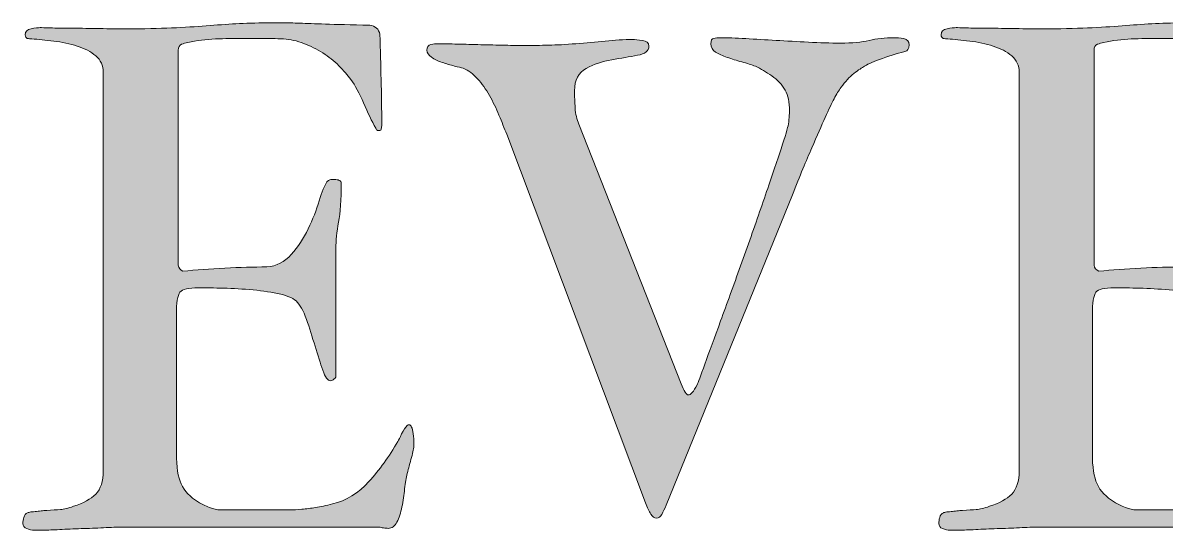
# Model space of a CAD drawing. Header units: inches. Extents: x 100 to 980, y -990 to -82.
# Drawn here: x 100.1 to 540, y -707.1 to -512 of the extents above; entities that cross this region are included whole.
import ezdxf

# ---------------------------------------------------------------- set-up
doc = ezdxf.new("R2010")
doc.units = ezdxf.units.IN
doc.header["$MEASUREMENT"] = 0
doc.layers.add('Layer 1', color=7, linetype='Continuous')

# ---------------------------------------------------------------- blocks, each defined once
blk = doc.blocks.new('block 9')
at = {"layer": 'Layer 1', "true_color": 0xea2625}
h = blk.add_hatch(color=20, dxfattribs=at)
h.dxf.hatch_style = 2
edge = h.paths.add_edge_path()
edge.add_spline(control_points=[(131.03, -530.98), (131.03, -528.39), (130.07, -526.29), (128.16, -524.69), (126.25, -523.08), (123.89, -521.82), (121.06, -520.91), (118.24, -519.99), (115.22, -519.35), (112.02, -518.96), (108.81, -518.58), (105.99, -518.31), (103.55, -518.16), (102.93, -518.16), (102.36, -518.09), (101.83, -517.93), (101.29, -517.78), (101.03, -517.32), (101.03, -516.56), (101.03, -515.34), (101.79, -514.58), (103.32, -514.27), (104.84, -513.96), (105.99, -513.81), (106.75, -513.81), (107.36, -513.81), (108.7, -513.85), (110.76, -513.92), (112.82, -514), (115.3, -514.04), (118.2, -514.04), (121.25, -514.04), (124.61, -514.08), (128.28, -514.15), (131.94, -514.23), (135.76, -514.27), (139.73, -514.27), (146.6, -514.27), (152.47, -514.15), (157.36, -513.92), (162.24, -513.69), (166.67, -513.43), (170.64, -513.12), (174.61, -512.82), (178.43, -512.55), (182.09, -512.32), (185.75, -512.09), (189.72, -511.98), (194, -511.98), (196.44, -511.98), (198.5, -511.98), (200.18, -511.98), (202.01, -511.98), (204.19, -512.02), (206.71, -512.09), (209.23, -512.17), (212.51, -512.29), (216.55, -512.44), (220.6, -512.59), (226.29, -512.74), (233.61, -512.89), (235.75, -513.2), (237.05, -514.35), (237.51, -516.33), (237.66, -522.44), (237.81, -528.24), (237.96, -533.73), (238.12, -539.23), (238.19, -545.11), (238.19, -551.36), (238.19, -552.74), (237.96, -553.43), (237.51, -553.43), (237.2, -553.43), (236.89, -553.39), (236.59, -553.31), (236.28, -553.24), (236.05, -552.97), (235.9, -552.51), (234.38, -549.76), (232.81, -546.52), (231.21, -542.78), (229.61, -539.04), (227.96, -536.02), (226.29, -533.73), (225.06, -532.05), (223.54, -530.3), (221.71, -528.46), (219.88, -526.63), (217.81, -524.99), (215.52, -523.54), (213.23, -522.09), (210.79, -520.87), (208.19, -519.88), (205.6, -518.89), (203, -518.31), (200.41, -518.16), (197.35, -518.01), (194.83, -517.93), (192.85, -517.93), (190.87, -517.93), (188.19, -517.93), (184.84, -517.93), (181.32, -517.93), (177.77, -518.01), (174.19, -518.16), (170.6, -518.31), (167.05, -518.77), (163.54, -519.53), (162.78, -519.69), (161.97, -519.92), (161.14, -520.22), (160.3, -520.53), (159.88, -521.29), (159.88, -522.51), (159.88, -522.51), (159.88, -605.18), (159.88, -605.18), (160.03, -606.25), (160.64, -607.01), (161.71, -607.47), (166.75, -607.01), (172.13, -606.63), (177.85, -606.32), (183.58, -606.02), (188.96, -605.86), (194, -605.86), (197.66, -605.56), (200.79, -603.96), (203.39, -601.05), (205.98, -598.16), (208.16, -594.87), (209.91, -591.21), (211.66, -587.55), (213.08, -583.96), (214.15, -580.45), (215.22, -576.94), (216.21, -574.49), (217.13, -573.12), (217.43, -572.81), (217.7, -572.59), (217.93, -572.43), (218.16, -572.28), (218.88, -572.2), (220.1, -572.2), (220.71, -572.2), (221.28, -572.32), (221.82, -572.55), (222.35, -572.78), (222.62, -573.12), (222.62, -573.58), (222.62, -579.99), (222.28, -585.03), (221.59, -588.69), (220.9, -592.35), (220.56, -595.71), (220.56, -598.77), (220.56, -598.77), (220.56, -648.23), (220.56, -648.23), (220.41, -648.54), (220.18, -648.76), (219.88, -648.92), (219.41, -649.37), (218.96, -649.6), (218.5, -649.6), (217.43, -649.6), (216.44, -648.27), (215.52, -645.6), (214.61, -642.93), (213.61, -639.83), (212.55, -636.32), (211.48, -632.81), (210.37, -629.37), (209.23, -626.01), (208.08, -622.66), (206.74, -620.29), (205.22, -618.92), (203.85, -617.7), (201.48, -616.74), (198.12, -616.06), (194.76, -615.37), (191.13, -614.87), (187.24, -614.57), (183.35, -614.26), (179.61, -614.07), (176.02, -613.99), (172.43, -613.92), (169.65, -613.88), (167.66, -613.88), (163.85, -613.88), (161.48, -614.45), (160.56, -615.6), (159.65, -616.74), (159.19, -619.6), (159.19, -624.18), (159.19, -624.18), (159.19, -677.54), (159.19, -677.54), (159.19, -682.73), (159.8, -686.66), (161.02, -689.33), (162.24, -692.01), (164.46, -694.33), (167.66, -696.32), (168.89, -697.08), (170.3, -697.77), (171.9, -698.38), (173.5, -698.99), (174.91, -699.29), (176.14, -699.29), (176.14, -699.29), (196.97, -699.29), (196.97, -699.29), (198.96, -699.29), (200.79, -699.29), (202.47, -699.29), (204.15, -699.29), (205.83, -699.22), (207.51, -699.07), (209.19, -698.91), (210.94, -698.69), (212.78, -698.38), (214.61, -698.07), (216.74, -697.62), (219.19, -697), (224.53, -695.78), (229.22, -692.92), (233.27, -688.42), (237.31, -683.92), (241.02, -678.76), (244.37, -672.96), (244.68, -672.5), (245.18, -671.55), (245.86, -670.1), (246.55, -668.65), (247.27, -667.54), (248.04, -666.78), (248.19, -666.62), (248.42, -666.55), (248.73, -666.55), (249.18, -666.55), (249.49, -666.86), (249.64, -667.46), (250.25, -668.53), (250.56, -670.82), (250.56, -674.33), (250.56, -675.4), (250.25, -677.01), (249.64, -679.14), (249.03, -681.28), (248.5, -683.34), (248.04, -685.33), (247.58, -686.85), (247.24, -688.8), (247.01, -691.16), (246.78, -693.53), (246.44, -695.86), (245.98, -698.15), (245.52, -700.44), (244.87, -702.38), (244.03, -703.99), (243.19, -705.59), (242.09, -706.39), (240.71, -706.39), (240.1, -706.39), (239.64, -706.35), (239.34, -706.28), (239.03, -706.2), (238.73, -706.16), (238.42, -706.16), (238.12, -706.01), (237.35, -705.93), (236.13, -705.93), (236.13, -705.93), (138.58, -705.93), (138.58, -705.93), (136.44, -705.93), (133.96, -706.01), (131.14, -706.16), (128.31, -706.31), (125.45, -706.43), (122.55, -706.51), (119.65, -706.58), (116.9, -706.7), (114.31, -706.85), (111.71, -707), (109.65, -707.08), (108.12, -707.08), (108.12, -707.08), (104.46, -707.08), (104.46, -707.08), (103.55, -707.08), (102.59, -706.88), (101.6, -706.51), (100.6, -706.12), (100.11, -705.48), (100.11, -704.56), (100.11, -703.8), (100.22, -703), (100.46, -702.16), (100.68, -701.32), (101.18, -700.75), (101.94, -700.44), (102.09, -700.29), (102.51, -700.18), (103.2, -700.09), (103.89, -700.02), (104.61, -699.94), (105.38, -699.87), (106.14, -699.79), (106.9, -699.71), (107.67, -699.64), (108.43, -699.56), (108.96, -699.52), (109.27, -699.52), (111.41, -699.37), (113.16, -699.26), (114.54, -699.18), (115.91, -699.1), (117.59, -698.69), (119.57, -697.92), (123.39, -696.7), (126.25, -695.14), (128.16, -693.23), (130.07, -691.32), (131.03, -688.3), (131.03, -684.18), (131.03, -684.18), (131.03, -530.98), (131.03, -530.98)], knot_values=[0, 0, 0, 0, 1, 1, 1, 2, 2, 2, 3, 3, 3, 4, 4, 4, 5, 5, 5, 6, 6, 6, 7, 7, 7, 8, 8, 8, 9, 9, 9, 10, 10, 10, 11, 11, 11, 12, 12, 12, 13, 13, 13, 14, 14, 14, 15, 15, 15, 16, 16, 16, 17, 17, 17, 18, 18, 18, 19, 19, 19, 20, 20, 20, 21, 21, 21, 22, 22, 22, 23, 23, 23, 24, 24, 24, 25, 25, 25, 26, 26, 26, 27, 27, 27, 28, 28, 28, 29, 29, 29, 30, 30, 30, 31, 31, 31, 32, 32, 32, 33, 33, 33, 34, 34, 34, 35, 35, 35, 36, 36, 36, 37, 37, 37, 38, 38, 38, 39, 39, 39, 40, 40, 40, 41, 41, 41, 42, 42, 42, 43, 43, 43, 44, 44, 44, 45, 45, 45, 46, 46, 46, 47, 47, 47, 48, 48, 48, 49, 49, 49, 50, 50, 50, 51, 51, 51, 52, 52, 52, 53, 53, 53, 54, 54, 54, 55, 55, 55, 56, 56, 56, 57, 57, 57, 58, 58, 58, 59, 59, 59, 60, 60, 60, 61, 61, 61, 62, 62, 62, 63, 63, 63, 64, 64, 64, 65, 65, 65, 66, 66, 66, 67, 67, 67, 68, 68, 68, 69, 69, 69, 70, 70, 70, 71, 71, 71, 72, 72, 72, 73, 73, 73, 74, 74, 74, 75, 75, 75, 76, 76, 76, 77, 77, 77, 78, 78, 78, 79, 79, 79, 80, 80, 80, 81, 81, 81, 82, 82, 82, 83, 83, 83, 84, 84, 84, 85, 85, 85, 86, 86, 86, 87, 87, 87, 88, 88, 88, 89, 89, 89, 90, 90, 90, 91, 91, 91, 92, 92, 92, 93, 93, 93, 94, 94, 94, 95, 95, 95, 96, 96, 96, 97, 97, 97, 98, 98, 98, 99, 99, 99, 100, 100, 100, 101, 101, 101, 102, 102, 102, 103, 103, 103, 104, 104, 104, 105, 105, 105, 106, 106, 106, 107, 107, 107, 108, 108, 108, 109, 109, 109, 110, 110, 110, 110], degree=3, periodic=1)
h = blk.add_hatch(color=20, dxfattribs=at)
h.dxf.hatch_style = 2
edge = h.paths.add_edge_path()
edge.add_spline(control_points=[(483.44, -530.98), (483.44, -528.39), (482.48, -526.29), (480.58, -524.69), (478.67, -523.08), (476.3, -521.82), (473.48, -520.91), (470.65, -519.99), (467.64, -519.35), (464.43, -518.96), (461.23, -518.58), (458.4, -518.31), (455.96, -518.16), (455.35, -518.16), (454.78, -518.09), (454.24, -517.93), (453.71, -517.78), (453.44, -517.32), (453.44, -516.56), (453.44, -515.34), (454.2, -514.58), (455.73, -514.27), (457.25, -513.96), (458.4, -513.81), (459.17, -513.81), (459.77, -513.81), (461.11, -513.85), (463.17, -513.92), (465.23, -514), (467.71, -514.04), (470.61, -514.04), (473.67, -514.04), (477.03, -514.08), (480.69, -514.15), (484.35, -514.23), (488.17, -514.27), (492.14, -514.27), (499.01, -514.27), (504.88, -514.15), (509.77, -513.92), (514.66, -513.69), (519.08, -513.43), (523.05, -513.12), (527.02, -512.82), (530.84, -512.55), (534.5, -512.32), (538.17, -512.09), (542.14, -511.98), (546.41, -511.98), (548.85, -511.98), (550.91, -511.98), (552.6, -511.98), (554.43, -511.98), (556.6, -512.02), (559.12, -512.09), (561.64, -512.17), (564.92, -512.29), (568.97, -512.44), (573.01, -512.59), (578.7, -512.74), (586.03, -512.89), (588.16, -513.2), (589.46, -514.35), (589.92, -516.33), (590.07, -522.44), (590.23, -528.24), (590.38, -533.73), (590.53, -539.23), (590.61, -545.11), (590.61, -551.36), (590.61, -552.74), (590.38, -553.43), (589.92, -553.43), (589.61, -553.43), (589.31, -553.39), (589, -553.31), (588.7, -553.24), (588.47, -552.97), (588.32, -552.51), (586.79, -549.76), (585.22, -546.52), (583.62, -542.78), (582.02, -539.04), (580.38, -536.02), (578.7, -533.73), (577.47, -532.05), (575.95, -530.3), (574.12, -528.46), (572.29, -526.63), (570.23, -524.99), (567.94, -523.54), (565.65, -522.09), (563.2, -520.87), (560.61, -519.88), (558.01, -518.89), (555.42, -518.31), (552.82, -518.16), (549.77, -518.01), (547.25, -517.93), (545.27, -517.93), (543.28, -517.93), (540.61, -517.93), (537.25, -517.93), (533.74, -517.93), (530.19, -518.01), (526.6, -518.16), (523.01, -518.31), (519.47, -518.77), (515.95, -519.53), (515.19, -519.69), (514.39, -519.92), (513.55, -520.22), (512.71, -520.53), (512.29, -521.29), (512.29, -522.51), (512.29, -522.51), (512.29, -605.18), (512.29, -605.18), (512.44, -606.25), (513.05, -607.01), (514.12, -607.47), (519.16, -607.01), (524.54, -606.63), (530.27, -606.32), (535.99, -606.02), (541.38, -605.86), (546.41, -605.86), (550.08, -605.56), (553.2, -603.96), (555.8, -601.05), (558.39, -598.16), (560.57, -594.87), (562.33, -591.21), (564.08, -587.55), (565.49, -583.96), (566.56, -580.45), (567.63, -576.94), (568.62, -574.49), (569.54, -573.12), (569.84, -572.81), (570.11, -572.59), (570.34, -572.43), (570.57, -572.28), (571.29, -572.2), (572.52, -572.2), (573.13, -572.2), (573.7, -572.32), (574.23, -572.55), (574.77, -572.78), (575.04, -573.12), (575.04, -573.58), (575.04, -579.99), (574.69, -585.03), (574, -588.69), (573.32, -592.35), (572.97, -595.71), (572.97, -598.77), (572.97, -598.77), (572.97, -648.23), (572.97, -648.23), (572.82, -648.54), (572.59, -648.76), (572.29, -648.92), (571.83, -649.37), (571.37, -649.6), (570.91, -649.6), (569.84, -649.6), (568.85, -648.27), (567.94, -645.6), (567.02, -642.93), (566.03, -639.83), (564.96, -636.32), (563.89, -632.81), (562.78, -629.37), (561.64, -626.01), (560.49, -622.66), (559.16, -620.29), (557.63, -618.92), (556.26, -617.7), (553.89, -616.74), (550.53, -616.06), (547.17, -615.37), (543.55, -614.87), (539.66, -614.57), (535.76, -614.26), (532.02, -614.07), (528.44, -613.99), (524.85, -613.92), (522.06, -613.88), (520.08, -613.88), (516.26, -613.88), (513.9, -614.45), (512.98, -615.6), (512.06, -616.74), (511.61, -619.6), (511.61, -624.18), (511.61, -624.18), (511.61, -677.54), (511.61, -677.54), (511.61, -682.73), (512.21, -686.66), (513.43, -689.33), (514.66, -692.01), (516.87, -694.33), (520.08, -696.32), (521.3, -697.08), (522.71, -697.77), (524.31, -698.38), (525.92, -698.99), (527.33, -699.29), (528.55, -699.29), (528.55, -699.29), (549.39, -699.29), (549.39, -699.29), (551.37, -699.29), (553.2, -699.29), (554.88, -699.29), (556.56, -699.29), (558.24, -699.22), (559.92, -699.07), (561.6, -698.91), (563.36, -698.69), (565.19, -698.38), (567.02, -698.07), (569.16, -697.62), (571.6, -697), (576.94, -695.78), (581.64, -692.92), (585.69, -688.42), (589.73, -683.92), (593.43, -678.76), (596.79, -672.96), (597.09, -672.5), (597.59, -671.55), (598.28, -670.1), (598.96, -668.65), (599.69, -667.54), (600.45, -666.78), (600.61, -666.62), (600.83, -666.55), (601.14, -666.55), (601.6, -666.55), (601.9, -666.86), (602.06, -667.46), (602.66, -668.53), (602.97, -670.82), (602.97, -674.33), (602.97, -675.4), (602.66, -677.01), (602.06, -679.14), (601.45, -681.28), (600.91, -683.34), (600.45, -685.33), (600, -686.85), (599.65, -688.8), (599.42, -691.16), (599.19, -693.53), (598.85, -695.86), (598.39, -698.15), (597.93, -700.44), (597.28, -702.38), (596.44, -703.99), (595.6, -705.59), (594.5, -706.39), (593.13, -706.39), (592.51, -706.39), (592.06, -706.35), (591.75, -706.28), (591.44, -706.2), (591.14, -706.16), (590.83, -706.16), (590.53, -706.01), (589.77, -705.93), (588.55, -705.93), (588.55, -705.93), (490.99, -705.93), (490.99, -705.93), (488.85, -705.93), (486.38, -706.01), (483.55, -706.16), (480.73, -706.31), (477.86, -706.43), (474.97, -706.51), (472.06, -706.58), (469.32, -706.7), (466.72, -706.85), (464.12, -707), (462.06, -707.08), (460.54, -707.08), (460.54, -707.08), (456.88, -707.08), (456.88, -707.08), (455.96, -707.08), (455, -706.88), (454.01, -706.51), (453.02, -706.12), (452.53, -705.48), (452.53, -704.56), (452.53, -703.8), (452.64, -703), (452.87, -702.16), (453.1, -701.32), (453.59, -700.75), (454.36, -700.44), (454.51, -700.29), (454.93, -700.18), (455.62, -700.09), (456.3, -700.02), (457.03, -699.94), (457.79, -699.87), (458.55, -699.79), (459.32, -699.71), (460.08, -699.64), (460.84, -699.56), (461.38, -699.52), (461.68, -699.52), (463.82, -699.37), (465.58, -699.26), (466.95, -699.18), (468.32, -699.1), (470, -698.69), (471.99, -697.92), (475.8, -696.7), (478.67, -695.14), (480.58, -693.23), (482.48, -691.32), (483.44, -688.3), (483.44, -684.18), (483.44, -684.18), (483.44, -530.98), (483.44, -530.98)], knot_values=[0, 0, 0, 0, 1, 1, 1, 2, 2, 2, 3, 3, 3, 4, 4, 4, 5, 5, 5, 6, 6, 6, 7, 7, 7, 8, 8, 8, 9, 9, 9, 10, 10, 10, 11, 11, 11, 12, 12, 12, 13, 13, 13, 14, 14, 14, 15, 15, 15, 16, 16, 16, 17, 17, 17, 18, 18, 18, 19, 19, 19, 20, 20, 20, 21, 21, 21, 22, 22, 22, 23, 23, 23, 24, 24, 24, 25, 25, 25, 26, 26, 26, 27, 27, 27, 28, 28, 28, 29, 29, 29, 30, 30, 30, 31, 31, 31, 32, 32, 32, 33, 33, 33, 34, 34, 34, 35, 35, 35, 36, 36, 36, 37, 37, 37, 38, 38, 38, 39, 39, 39, 40, 40, 40, 41, 41, 41, 42, 42, 42, 43, 43, 43, 44, 44, 44, 45, 45, 45, 46, 46, 46, 47, 47, 47, 48, 48, 48, 49, 49, 49, 50, 50, 50, 51, 51, 51, 52, 52, 52, 53, 53, 53, 54, 54, 54, 55, 55, 55, 56, 56, 56, 57, 57, 57, 58, 58, 58, 59, 59, 59, 60, 60, 60, 61, 61, 61, 62, 62, 62, 63, 63, 63, 64, 64, 64, 65, 65, 65, 66, 66, 66, 67, 67, 67, 68, 68, 68, 69, 69, 69, 70, 70, 70, 71, 71, 71, 72, 72, 72, 73, 73, 73, 74, 74, 74, 75, 75, 75, 76, 76, 76, 77, 77, 77, 78, 78, 78, 79, 79, 79, 80, 80, 80, 81, 81, 81, 82, 82, 82, 83, 83, 83, 84, 84, 84, 85, 85, 85, 86, 86, 86, 87, 87, 87, 88, 88, 88, 89, 89, 89, 90, 90, 90, 91, 91, 91, 92, 92, 92, 93, 93, 93, 94, 94, 94, 95, 95, 95, 96, 96, 96, 97, 97, 97, 98, 98, 98, 99, 99, 99, 100, 100, 100, 101, 101, 101, 102, 102, 102, 103, 103, 103, 104, 104, 104, 105, 105, 105, 106, 106, 106, 107, 107, 107, 108, 108, 108, 109, 109, 109, 110, 110, 110, 110], degree=3, periodic=1)
h = blk.add_hatch(color=20, dxfattribs=at)
h.dxf.hatch_style = 2
edge = h.paths.add_edge_path()
edge.add_spline(control_points=[(255.59, -522.51), (255.59, -521.29), (256.09, -520.56), (257.08, -520.34), (258.08, -520.11), (258.95, -519.99), (259.72, -519.99), (261.4, -519.99), (263.61, -520.03), (266.36, -520.11), (269.1, -520.19), (272.04, -520.26), (275.17, -520.34), (278.3, -520.41), (281.39, -520.49), (284.45, -520.56), (287.5, -520.64), (290.25, -520.68), (292.69, -520.68), (296.05, -520.68), (299.29, -520.64), (302.42, -520.56), (305.55, -520.49), (309.02, -520.3), (312.84, -519.99), (316.81, -519.69), (320.59, -519.35), (324.18, -518.96), (327.76, -518.58), (331.31, -518.39), (334.83, -518.39), (335.59, -518.39), (336.81, -518.5), (338.49, -518.73), (340.17, -518.96), (341.01, -519.69), (341.01, -520.91), (341.01, -522.74), (339.52, -523.92), (336.54, -524.46), (333.57, -524.99), (330.28, -525.57), (326.7, -526.17), (323.11, -526.79), (319.83, -527.89), (316.85, -529.5), (313.87, -531.1), (312.38, -533.96), (312.38, -538.08), (312.38, -540.22), (312.46, -542.43), (312.61, -544.72), (312.76, -547.01), (313.22, -549.07), (313.99, -550.91), (313.99, -550.91), (353.37, -650.75), (353.37, -650.75), (354.6, -653.65), (355.51, -655.1), (356.12, -655.1), (357.04, -655.1), (358.18, -653.8), (359.56, -651.21), (359.86, -650.44), (360.85, -647.77), (362.53, -643.19), (364.21, -638.61), (366.23, -633.08), (368.6, -626.59), (370.97, -620.1), (373.53, -613.04), (376.27, -605.41), (379.02, -597.77), (381.61, -590.41), (384.06, -583.31), (386.5, -576.21), (388.67, -569.88), (390.58, -564.3), (392.49, -558.73), (393.75, -554.72), (394.37, -552.28), (394.82, -550.3), (395.05, -548.16), (395.05, -545.87), (395.05, -542.51), (394.51, -539.84), (393.45, -537.85), (392.22, -535.72), (390.51, -533.89), (388.29, -532.36), (386.08, -530.83), (383.98, -529.61), (382, -528.69), (380.47, -528.09), (378.71, -527.51), (376.73, -526.98), (374.75, -526.44), (372.87, -525.87), (371.12, -525.26), (369.36, -524.65), (367.87, -523.96), (366.66, -523.2), (365.43, -522.44), (364.82, -521.37), (364.82, -519.99), (364.82, -518.77), (365.2, -518.09), (365.97, -517.93), (366.73, -517.78), (367.49, -517.7), (368.26, -517.7), (371.16, -517.7), (374.48, -517.82), (378.22, -518.05), (381.96, -518.28), (385.85, -518.5), (389.9, -518.73), (393.94, -518.96), (398.1, -519.19), (402.38, -519.42), (406.65, -519.65), (410.77, -519.76), (414.74, -519.76), (419.17, -519.76), (422.83, -519.42), (425.74, -518.73), (428.64, -518.05), (431.84, -517.7), (435.35, -517.7), (436.42, -517.7), (437.64, -517.82), (439.02, -518.05), (440.39, -518.28), (441.08, -519.08), (441.08, -520.45), (441.08, -521.98), (440.54, -522.82), (439.48, -522.97), (436.12, -523.89), (432.87, -524.92), (429.74, -526.06), (426.61, -527.21), (424.67, -528.09), (423.9, -528.69), (422.99, -529.15), (421.65, -530.07), (419.9, -531.44), (418.14, -532.82), (416.5, -534.57), (414.97, -536.71), (414.06, -537.93), (413.14, -539.42), (412.23, -541.17), (411.31, -542.93), (410.16, -545.34), (408.79, -548.39), (407.42, -551.44), (405.7, -555.34), (403.64, -560.07), (401.58, -564.8), (399.09, -570.83), (396.2, -578.16), (396.2, -578.16), (347.65, -697.46), (347.65, -697.46), (347.04, -698.84), (346.47, -700.02), (345.93, -701.01), (345.4, -702.01), (344.75, -702.5), (343.98, -702.5), (343.07, -702.5), (342.3, -701.97), (341.7, -700.9), (341.08, -699.83), (340.4, -698.38), (339.64, -696.55), (339.64, -696.55), (286.28, -554.8), (286.28, -554.8), (285.36, -552.51), (284.37, -550.07), (283.3, -547.47), (282.23, -544.88), (281.01, -542.36), (279.64, -539.91), (278.27, -537.47), (276.74, -535.33), (275.06, -533.5), (273.38, -531.67), (271.55, -530.3), (269.56, -529.38), (268.8, -529.23), (267.65, -528.96), (266.13, -528.58), (264.6, -528.2), (263.04, -527.74), (261.43, -527.21), (259.83, -526.67), (258.46, -525.99), (257.31, -525.15), (256.17, -524.31), (255.59, -523.43), (255.59, -522.51)], knot_values=[0, 0, 0, 0, 1, 1, 1, 2, 2, 2, 3, 3, 3, 4, 4, 4, 5, 5, 5, 6, 6, 6, 7, 7, 7, 8, 8, 8, 9, 9, 9, 10, 10, 10, 11, 11, 11, 12, 12, 12, 13, 13, 13, 14, 14, 14, 15, 15, 15, 16, 16, 16, 17, 17, 17, 18, 18, 18, 19, 19, 19, 20, 20, 20, 21, 21, 21, 22, 22, 22, 23, 23, 23, 24, 24, 24, 25, 25, 25, 26, 26, 26, 27, 27, 27, 28, 28, 28, 29, 29, 29, 30, 30, 30, 31, 31, 31, 32, 32, 32, 33, 33, 33, 34, 34, 34, 35, 35, 35, 36, 36, 36, 37, 37, 37, 38, 38, 38, 39, 39, 39, 40, 40, 40, 41, 41, 41, 42, 42, 42, 43, 43, 43, 44, 44, 44, 45, 45, 45, 46, 46, 46, 47, 47, 47, 48, 48, 48, 49, 49, 49, 50, 50, 50, 51, 51, 51, 52, 52, 52, 53, 53, 53, 54, 54, 54, 55, 55, 55, 56, 56, 56, 57, 57, 57, 58, 58, 58, 59, 59, 59, 60, 60, 60, 61, 61, 61, 62, 62, 62, 63, 63, 63, 64, 64, 64, 65, 65, 65, 66, 66, 66, 67, 67, 67, 68, 68, 68, 68], degree=3, periodic=1)
at = {"layer": 'Layer 1', "lineweight": 0}
for points, knots in [([(131.03, -530.98), (131.03, -528.39), (130.07, -526.29), (128.16, -524.69), (126.25, -523.08), (123.89, -521.82), (121.06, -520.91), (118.24, -519.99), (115.22, -519.35), (112.02, -518.96), (108.81, -518.58), (105.99, -518.31), (103.55, -518.16), (102.93, -518.16), (102.36, -518.09), (101.83, -517.93), (101.29, -517.78), (101.03, -517.32), (101.03, -516.56), (101.03, -515.34), (101.79, -514.58), (103.32, -514.27), (104.84, -513.96), (105.99, -513.81), (106.75, -513.81), (107.36, -513.81), (108.7, -513.85), (110.76, -513.92), (112.82, -514), (115.3, -514.04), (118.2, -514.04), (121.25, -514.04), (124.61, -514.08), (128.28, -514.15), (131.94, -514.23), (135.76, -514.27), (139.73, -514.27), (146.6, -514.27), (152.47, -514.15), (157.36, -513.92), (162.24, -513.69), (166.67, -513.43), (170.64, -513.12), (174.61, -512.82), (178.43, -512.55), (182.09, -512.32), (185.75, -512.09), (189.72, -511.98), (194, -511.98), (196.44, -511.98), (198.5, -511.98), (200.18, -511.98), (202.01, -511.98), (204.19, -512.02), (206.71, -512.09), (209.23, -512.17), (212.51, -512.29), (216.55, -512.44), (220.6, -512.59), (226.29, -512.74), (233.61, -512.89), (235.75, -513.2), (237.05, -514.35), (237.51, -516.33), (237.66, -522.44), (237.81, -528.24), (237.96, -533.73), (238.12, -539.23), (238.19, -545.11), (238.19, -551.36), (238.19, -552.74), (237.96, -553.43), (237.51, -553.43), (237.2, -553.43), (236.89, -553.39), (236.59, -553.31), (236.28, -553.24), (236.05, -552.97), (235.9, -552.51), (234.38, -549.76), (232.81, -546.52), (231.21, -542.78), (229.61, -539.04), (227.96, -536.02), (226.29, -533.73), (225.06, -532.05), (223.54, -530.3), (221.71, -528.46), (219.88, -526.63), (217.81, -524.99), (215.52, -523.54), (213.23, -522.09), (210.79, -520.87), (208.19, -519.88), (205.6, -518.89), (203, -518.31), (200.41, -518.16), (197.35, -518.01), (194.83, -517.93), (192.85, -517.93), (190.87, -517.93), (188.19, -517.93), (184.84, -517.93), (181.32, -517.93), (177.77, -518.01), (174.19, -518.16), (170.6, -518.31), (167.05, -518.77), (163.54, -519.53), (162.78, -519.69), (161.97, -519.92), (161.14, -520.22), (160.3, -520.53), (159.88, -521.29), (159.88, -522.51), (159.88, -522.51), (159.88, -605.18), (159.88, -605.18), (160.03, -606.25), (160.64, -607.01), (161.71, -607.47), (166.75, -607.01), (172.13, -606.63), (177.85, -606.32), (183.58, -606.02), (188.96, -605.86), (194, -605.86), (197.66, -605.56), (200.79, -603.96), (203.39, -601.05), (205.98, -598.16), (208.16, -594.87), (209.91, -591.21), (211.66, -587.55), (213.08, -583.96), (214.15, -580.45), (215.22, -576.94), (216.21, -574.49), (217.13, -573.12), (217.43, -572.81), (217.7, -572.59), (217.93, -572.43), (218.16, -572.28), (218.88, -572.2), (220.1, -572.2), (220.71, -572.2), (221.28, -572.32), (221.82, -572.55), (222.35, -572.78), (222.62, -573.12), (222.62, -573.58), (222.62, -579.99), (222.28, -585.03), (221.59, -588.69), (220.9, -592.35), (220.56, -595.71), (220.56, -598.77), (220.56, -598.77), (220.56, -648.23), (220.56, -648.23), (220.41, -648.54), (220.18, -648.76), (219.88, -648.92), (219.41, -649.37), (218.96, -649.6), (218.5, -649.6), (217.43, -649.6), (216.44, -648.27), (215.52, -645.6), (214.61, -642.93), (213.61, -639.83), (212.55, -636.32), (211.48, -632.81), (210.37, -629.37), (209.23, -626.01), (208.08, -622.66), (206.74, -620.29), (205.22, -618.92), (203.85, -617.7), (201.48, -616.74), (198.12, -616.06), (194.76, -615.37), (191.13, -614.87), (187.24, -614.57), (183.35, -614.26), (179.61, -614.07), (176.02, -613.99), (172.43, -613.92), (169.65, -613.88), (167.66, -613.88), (163.85, -613.88), (161.48, -614.45), (160.56, -615.6), (159.65, -616.74), (159.19, -619.6), (159.19, -624.18), (159.19, -624.18), (159.19, -677.54), (159.19, -677.54), (159.19, -682.73), (159.8, -686.66), (161.02, -689.33), (162.24, -692.01), (164.46, -694.33), (167.66, -696.32), (168.89, -697.08), (170.3, -697.77), (171.9, -698.38), (173.5, -698.99), (174.91, -699.29), (176.14, -699.29), (176.14, -699.29), (196.97, -699.29), (196.97, -699.29), (198.96, -699.29), (200.79, -699.29), (202.47, -699.29), (204.15, -699.29), (205.83, -699.22), (207.51, -699.07), (209.19, -698.91), (210.94, -698.69), (212.78, -698.38), (214.61, -698.07), (216.74, -697.62), (219.19, -697), (224.53, -695.78), (229.22, -692.92), (233.27, -688.42), (237.31, -683.92), (241.02, -678.76), (244.37, -672.96), (244.68, -672.5), (245.18, -671.55), (245.86, -670.1), (246.55, -668.65), (247.27, -667.54), (248.04, -666.78), (248.19, -666.62), (248.42, -666.55), (248.73, -666.55), (249.18, -666.55), (249.49, -666.86), (249.64, -667.46), (250.25, -668.53), (250.56, -670.82), (250.56, -674.33), (250.56, -675.4), (250.25, -677.01), (249.64, -679.14), (249.03, -681.28), (248.5, -683.34), (248.04, -685.33), (247.58, -686.85), (247.24, -688.8), (247.01, -691.16), (246.78, -693.53), (246.44, -695.86), (245.98, -698.15), (245.52, -700.44), (244.87, -702.38), (244.03, -703.99), (243.19, -705.59), (242.09, -706.39), (240.71, -706.39), (240.1, -706.39), (239.64, -706.35), (239.34, -706.28), (239.03, -706.2), (238.73, -706.16), (238.42, -706.16), (238.12, -706.01), (237.35, -705.93), (236.13, -705.93), (236.13, -705.93), (138.58, -705.93), (138.58, -705.93), (136.44, -705.93), (133.96, -706.01), (131.14, -706.16), (128.31, -706.31), (125.45, -706.43), (122.55, -706.51), (119.65, -706.58), (116.9, -706.7), (114.31, -706.85), (111.71, -707), (109.65, -707.08), (108.12, -707.08), (108.12, -707.08), (104.46, -707.08), (104.46, -707.08), (103.55, -707.08), (102.59, -706.88), (101.6, -706.51), (100.6, -706.12), (100.11, -705.48), (100.11, -704.56), (100.11, -703.8), (100.22, -703), (100.46, -702.16), (100.68, -701.32), (101.18, -700.75), (101.94, -700.44), (102.09, -700.29), (102.51, -700.18), (103.2, -700.09), (103.89, -700.02), (104.61, -699.94), (105.38, -699.87), (106.14, -699.79), (106.9, -699.71), (107.67, -699.64), (108.43, -699.56), (108.96, -699.52), (109.27, -699.52), (111.41, -699.37), (113.16, -699.26), (114.54, -699.18), (115.91, -699.1), (117.59, -698.69), (119.57, -697.92), (123.39, -696.7), (126.25, -695.14), (128.16, -693.23), (130.07, -691.32), (131.03, -688.3), (131.03, -684.18), (131.03, -684.18), (131.03, -530.98), (131.03, -530.98)], [0, 0, 0, 0, 1, 1, 1, 2, 2, 2, 3, 3, 3, 4, 4, 4, 5, 5, 5, 6, 6, 6, 7, 7, 7, 8, 8, 8, 9, 9, 9, 10, 10, 10, 11, 11, 11, 12, 12, 12, 13, 13, 13, 14, 14, 14, 15, 15, 15, 16, 16, 16, 17, 17, 17, 18, 18, 18, 19, 19, 19, 20, 20, 20, 21, 21, 21, 22, 22, 22, 23, 23, 23, 24, 24, 24, 25, 25, 25, 26, 26, 26, 27, 27, 27, 28, 28, 28, 29, 29, 29, 30, 30, 30, 31, 31, 31, 32, 32, 32, 33, 33, 33, 34, 34, 34, 35, 35, 35, 36, 36, 36, 37, 37, 37, 38, 38, 38, 39, 39, 39, 40, 40, 40, 41, 41, 41, 42, 42, 42, 43, 43, 43, 44, 44, 44, 45, 45, 45, 46, 46, 46, 47, 47, 47, 48, 48, 48, 49, 49, 49, 50, 50, 50, 51, 51, 51, 52, 52, 52, 53, 53, 53, 54, 54, 54, 55, 55, 55, 56, 56, 56, 57, 57, 57, 58, 58, 58, 59, 59, 59, 60, 60, 60, 61, 61, 61, 62, 62, 62, 63, 63, 63, 64, 64, 64, 65, 65, 65, 66, 66, 66, 67, 67, 67, 68, 68, 68, 69, 69, 69, 70, 70, 70, 71, 71, 71, 72, 72, 72, 73, 73, 73, 74, 74, 74, 75, 75, 75, 76, 76, 76, 77, 77, 77, 78, 78, 78, 79, 79, 79, 80, 80, 80, 81, 81, 81, 82, 82, 82, 83, 83, 83, 84, 84, 84, 85, 85, 85, 86, 86, 86, 87, 87, 87, 88, 88, 88, 89, 89, 89, 90, 90, 90, 91, 91, 91, 92, 92, 92, 93, 93, 93, 94, 94, 94, 95, 95, 95, 96, 96, 96, 97, 97, 97, 98, 98, 98, 99, 99, 99, 100, 100, 100, 101, 101, 101, 102, 102, 102, 103, 103, 103, 104, 104, 104, 105, 105, 105, 106, 106, 106, 107, 107, 107, 108, 108, 108, 109, 109, 109, 110, 110, 110, 110]), ([(483.44, -530.98), (483.44, -528.39), (482.48, -526.29), (480.58, -524.69), (478.67, -523.08), (476.3, -521.82), (473.48, -520.91), (470.65, -519.99), (467.64, -519.35), (464.43, -518.96), (461.23, -518.58), (458.4, -518.31), (455.96, -518.16), (455.35, -518.16), (454.78, -518.09), (454.24, -517.93), (453.71, -517.78), (453.44, -517.32), (453.44, -516.56), (453.44, -515.34), (454.2, -514.58), (455.73, -514.27), (457.25, -513.96), (458.4, -513.81), (459.17, -513.81), (459.77, -513.81), (461.11, -513.85), (463.17, -513.92), (465.23, -514), (467.71, -514.04), (470.61, -514.04), (473.67, -514.04), (477.03, -514.08), (480.69, -514.15), (484.35, -514.23), (488.17, -514.27), (492.14, -514.27), (499.01, -514.27), (504.88, -514.15), (509.77, -513.92), (514.66, -513.69), (519.08, -513.43), (523.05, -513.12), (527.02, -512.82), (530.84, -512.55), (534.5, -512.32), (538.17, -512.09), (542.14, -511.98), (546.41, -511.98), (548.85, -511.98), (550.91, -511.98), (552.6, -511.98), (554.43, -511.98), (556.6, -512.02), (559.12, -512.09), (561.64, -512.17), (564.92, -512.29), (568.97, -512.44), (573.01, -512.59), (578.7, -512.74), (586.03, -512.89), (588.16, -513.2), (589.46, -514.35), (589.92, -516.33), (590.07, -522.44), (590.23, -528.24), (590.38, -533.73), (590.53, -539.23), (590.61, -545.11), (590.61, -551.36), (590.61, -552.74), (590.38, -553.43), (589.92, -553.43), (589.61, -553.43), (589.31, -553.39), (589, -553.31), (588.7, -553.24), (588.47, -552.97), (588.32, -552.51), (586.79, -549.76), (585.22, -546.52), (583.62, -542.78), (582.02, -539.04), (580.38, -536.02), (578.7, -533.73), (577.47, -532.05), (575.95, -530.3), (574.12, -528.46), (572.29, -526.63), (570.23, -524.99), (567.94, -523.54), (565.65, -522.09), (563.2, -520.87), (560.61, -519.88), (558.01, -518.89), (555.42, -518.31), (552.82, -518.16), (549.77, -518.01), (547.25, -517.93), (545.27, -517.93), (543.28, -517.93), (540.61, -517.93), (537.25, -517.93), (533.74, -517.93), (530.19, -518.01), (526.6, -518.16), (523.01, -518.31), (519.47, -518.77), (515.95, -519.53), (515.19, -519.69), (514.39, -519.92), (513.55, -520.22), (512.71, -520.53), (512.29, -521.29), (512.29, -522.51), (512.29, -522.51), (512.29, -605.18), (512.29, -605.18), (512.44, -606.25), (513.05, -607.01), (514.12, -607.47), (519.16, -607.01), (524.54, -606.63), (530.27, -606.32), (535.99, -606.02), (541.38, -605.86), (546.41, -605.86), (550.08, -605.56), (553.2, -603.96), (555.8, -601.05), (558.39, -598.16), (560.57, -594.87), (562.33, -591.21), (564.08, -587.55), (565.49, -583.96), (566.56, -580.45), (567.63, -576.94), (568.62, -574.49), (569.54, -573.12), (569.84, -572.81), (570.11, -572.59), (570.34, -572.43), (570.57, -572.28), (571.29, -572.2), (572.52, -572.2), (573.13, -572.2), (573.7, -572.32), (574.23, -572.55), (574.77, -572.78), (575.04, -573.12), (575.04, -573.58), (575.04, -579.99), (574.69, -585.03), (574, -588.69), (573.32, -592.35), (572.97, -595.71), (572.97, -598.77), (572.97, -598.77), (572.97, -648.23), (572.97, -648.23), (572.82, -648.54), (572.59, -648.76), (572.29, -648.92), (571.83, -649.37), (571.37, -649.6), (570.91, -649.6), (569.84, -649.6), (568.85, -648.27), (567.94, -645.6), (567.02, -642.93), (566.03, -639.83), (564.96, -636.32), (563.89, -632.81), (562.78, -629.37), (561.64, -626.01), (560.49, -622.66), (559.16, -620.29), (557.63, -618.92), (556.26, -617.7), (553.89, -616.74), (550.53, -616.06), (547.17, -615.37), (543.55, -614.87), (539.66, -614.57), (535.76, -614.26), (532.02, -614.07), (528.44, -613.99), (524.85, -613.92), (522.06, -613.88), (520.08, -613.88), (516.26, -613.88), (513.9, -614.45), (512.98, -615.6), (512.06, -616.74), (511.61, -619.6), (511.61, -624.18), (511.61, -624.18), (511.61, -677.54), (511.61, -677.54), (511.61, -682.73), (512.21, -686.66), (513.43, -689.33), (514.66, -692.01), (516.87, -694.33), (520.08, -696.32), (521.3, -697.08), (522.71, -697.77), (524.31, -698.38), (525.92, -698.99), (527.33, -699.29), (528.55, -699.29), (528.55, -699.29), (549.39, -699.29), (549.39, -699.29), (551.37, -699.29), (553.2, -699.29), (554.88, -699.29), (556.56, -699.29), (558.24, -699.22), (559.92, -699.07), (561.6, -698.91), (563.36, -698.69), (565.19, -698.38), (567.02, -698.07), (569.16, -697.62), (571.6, -697), (576.94, -695.78), (581.64, -692.92), (585.69, -688.42), (589.73, -683.92), (593.43, -678.76), (596.79, -672.96), (597.09, -672.5), (597.59, -671.55), (598.28, -670.1), (598.96, -668.65), (599.69, -667.54), (600.45, -666.78), (600.61, -666.62), (600.83, -666.55), (601.14, -666.55), (601.6, -666.55), (601.9, -666.86), (602.06, -667.46), (602.66, -668.53), (602.97, -670.82), (602.97, -674.33), (602.97, -675.4), (602.66, -677.01), (602.06, -679.14), (601.45, -681.28), (600.91, -683.34), (600.45, -685.33), (600, -686.85), (599.65, -688.8), (599.42, -691.16), (599.19, -693.53), (598.85, -695.86), (598.39, -698.15), (597.93, -700.44), (597.28, -702.38), (596.44, -703.99), (595.6, -705.59), (594.5, -706.39), (593.13, -706.39), (592.51, -706.39), (592.06, -706.35), (591.75, -706.28), (591.44, -706.2), (591.14, -706.16), (590.83, -706.16), (590.53, -706.01), (589.77, -705.93), (588.55, -705.93), (588.55, -705.93), (490.99, -705.93), (490.99, -705.93), (488.85, -705.93), (486.38, -706.01), (483.55, -706.16), (480.73, -706.31), (477.86, -706.43), (474.97, -706.51), (472.06, -706.58), (469.32, -706.7), (466.72, -706.85), (464.12, -707), (462.06, -707.08), (460.54, -707.08), (460.54, -707.08), (456.88, -707.08), (456.88, -707.08), (455.96, -707.08), (455, -706.88), (454.01, -706.51), (453.02, -706.12), (452.53, -705.48), (452.53, -704.56), (452.53, -703.8), (452.64, -703), (452.87, -702.16), (453.1, -701.32), (453.59, -700.75), (454.36, -700.44), (454.51, -700.29), (454.93, -700.18), (455.62, -700.09), (456.3, -700.02), (457.03, -699.94), (457.79, -699.87), (458.55, -699.79), (459.32, -699.71), (460.08, -699.64), (460.84, -699.56), (461.38, -699.52), (461.68, -699.52), (463.82, -699.37), (465.58, -699.26), (466.95, -699.18), (468.32, -699.1), (470, -698.69), (471.99, -697.92), (475.8, -696.7), (478.67, -695.14), (480.58, -693.23), (482.48, -691.32), (483.44, -688.3), (483.44, -684.18), (483.44, -684.18), (483.44, -530.98), (483.44, -530.98)], [0, 0, 0, 0, 1, 1, 1, 2, 2, 2, 3, 3, 3, 4, 4, 4, 5, 5, 5, 6, 6, 6, 7, 7, 7, 8, 8, 8, 9, 9, 9, 10, 10, 10, 11, 11, 11, 12, 12, 12, 13, 13, 13, 14, 14, 14, 15, 15, 15, 16, 16, 16, 17, 17, 17, 18, 18, 18, 19, 19, 19, 20, 20, 20, 21, 21, 21, 22, 22, 22, 23, 23, 23, 24, 24, 24, 25, 25, 25, 26, 26, 26, 27, 27, 27, 28, 28, 28, 29, 29, 29, 30, 30, 30, 31, 31, 31, 32, 32, 32, 33, 33, 33, 34, 34, 34, 35, 35, 35, 36, 36, 36, 37, 37, 37, 38, 38, 38, 39, 39, 39, 40, 40, 40, 41, 41, 41, 42, 42, 42, 43, 43, 43, 44, 44, 44, 45, 45, 45, 46, 46, 46, 47, 47, 47, 48, 48, 48, 49, 49, 49, 50, 50, 50, 51, 51, 51, 52, 52, 52, 53, 53, 53, 54, 54, 54, 55, 55, 55, 56, 56, 56, 57, 57, 57, 58, 58, 58, 59, 59, 59, 60, 60, 60, 61, 61, 61, 62, 62, 62, 63, 63, 63, 64, 64, 64, 65, 65, 65, 66, 66, 66, 67, 67, 67, 68, 68, 68, 69, 69, 69, 70, 70, 70, 71, 71, 71, 72, 72, 72, 73, 73, 73, 74, 74, 74, 75, 75, 75, 76, 76, 76, 77, 77, 77, 78, 78, 78, 79, 79, 79, 80, 80, 80, 81, 81, 81, 82, 82, 82, 83, 83, 83, 84, 84, 84, 85, 85, 85, 86, 86, 86, 87, 87, 87, 88, 88, 88, 89, 89, 89, 90, 90, 90, 91, 91, 91, 92, 92, 92, 93, 93, 93, 94, 94, 94, 95, 95, 95, 96, 96, 96, 97, 97, 97, 98, 98, 98, 99, 99, 99, 100, 100, 100, 101, 101, 101, 102, 102, 102, 103, 103, 103, 104, 104, 104, 105, 105, 105, 106, 106, 106, 107, 107, 107, 108, 108, 108, 109, 109, 109, 110, 110, 110, 110]), ([(255.59, -522.51), (255.59, -521.29), (256.09, -520.56), (257.08, -520.34), (258.08, -520.11), (258.95, -519.99), (259.72, -519.99), (261.4, -519.99), (263.61, -520.03), (266.36, -520.11), (269.1, -520.19), (272.04, -520.26), (275.17, -520.34), (278.3, -520.41), (281.39, -520.49), (284.45, -520.56), (287.5, -520.64), (290.25, -520.68), (292.69, -520.68), (296.05, -520.68), (299.29, -520.64), (302.42, -520.56), (305.55, -520.49), (309.02, -520.3), (312.84, -519.99), (316.81, -519.69), (320.59, -519.35), (324.18, -518.96), (327.76, -518.58), (331.31, -518.39), (334.83, -518.39), (335.59, -518.39), (336.81, -518.5), (338.49, -518.73), (340.17, -518.96), (341.01, -519.69), (341.01, -520.91), (341.01, -522.74), (339.52, -523.92), (336.54, -524.46), (333.57, -524.99), (330.28, -525.57), (326.7, -526.17), (323.11, -526.79), (319.83, -527.89), (316.85, -529.5), (313.87, -531.1), (312.38, -533.96), (312.38, -538.08), (312.38, -540.22), (312.46, -542.43), (312.61, -544.72), (312.76, -547.01), (313.22, -549.07), (313.99, -550.91), (313.99, -550.91), (353.37, -650.75), (353.37, -650.75), (354.6, -653.65), (355.51, -655.1), (356.12, -655.1), (357.04, -655.1), (358.18, -653.8), (359.56, -651.21), (359.86, -650.44), (360.85, -647.77), (362.53, -643.19), (364.21, -638.61), (366.23, -633.08), (368.6, -626.59), (370.97, -620.1), (373.53, -613.04), (376.27, -605.41), (379.02, -597.77), (381.61, -590.41), (384.06, -583.31), (386.5, -576.21), (388.67, -569.88), (390.58, -564.3), (392.49, -558.73), (393.75, -554.72), (394.37, -552.28), (394.82, -550.3), (395.05, -548.16), (395.05, -545.87), (395.05, -542.51), (394.51, -539.84), (393.45, -537.85), (392.22, -535.72), (390.51, -533.89), (388.29, -532.36), (386.08, -530.83), (383.98, -529.61), (382, -528.69), (380.47, -528.09), (378.71, -527.51), (376.73, -526.98), (374.75, -526.44), (372.87, -525.87), (371.12, -525.26), (369.36, -524.65), (367.87, -523.96), (366.66, -523.2), (365.43, -522.44), (364.82, -521.37), (364.82, -519.99), (364.82, -518.77), (365.2, -518.09), (365.97, -517.93), (366.73, -517.78), (367.49, -517.7), (368.26, -517.7), (371.16, -517.7), (374.48, -517.82), (378.22, -518.05), (381.96, -518.28), (385.85, -518.5), (389.9, -518.73), (393.94, -518.96), (398.1, -519.19), (402.38, -519.42), (406.65, -519.65), (410.77, -519.76), (414.74, -519.76), (419.17, -519.76), (422.83, -519.42), (425.74, -518.73), (428.64, -518.05), (431.84, -517.7), (435.35, -517.7), (436.42, -517.7), (437.64, -517.82), (439.02, -518.05), (440.39, -518.28), (441.08, -519.08), (441.08, -520.45), (441.08, -521.98), (440.54, -522.82), (439.48, -522.97), (436.12, -523.89), (432.87, -524.92), (429.74, -526.06), (426.61, -527.21), (424.67, -528.09), (423.9, -528.69), (422.99, -529.15), (421.65, -530.07), (419.9, -531.44), (418.14, -532.82), (416.5, -534.57), (414.97, -536.71), (414.06, -537.93), (413.14, -539.42), (412.23, -541.17), (411.31, -542.93), (410.16, -545.34), (408.79, -548.39), (407.42, -551.44), (405.7, -555.34), (403.64, -560.07), (401.58, -564.8), (399.09, -570.83), (396.2, -578.16), (396.2, -578.16), (347.65, -697.46), (347.65, -697.46), (347.04, -698.84), (346.47, -700.02), (345.93, -701.01), (345.4, -702.01), (344.75, -702.5), (343.98, -702.5), (343.07, -702.5), (342.3, -701.97), (341.7, -700.9), (341.08, -699.83), (340.4, -698.38), (339.64, -696.55), (339.64, -696.55), (286.28, -554.8), (286.28, -554.8), (285.36, -552.51), (284.37, -550.07), (283.3, -547.47), (282.23, -544.88), (281.01, -542.36), (279.64, -539.91), (278.27, -537.47), (276.74, -535.33), (275.06, -533.5), (273.38, -531.67), (271.55, -530.3), (269.56, -529.38), (268.8, -529.23), (267.65, -528.96), (266.13, -528.58), (264.6, -528.2), (263.04, -527.74), (261.43, -527.21), (259.83, -526.67), (258.46, -525.99), (257.31, -525.15), (256.17, -524.31), (255.59, -523.43), (255.59, -522.51)], [0, 0, 0, 0, 1, 1, 1, 2, 2, 2, 3, 3, 3, 4, 4, 4, 5, 5, 5, 6, 6, 6, 7, 7, 7, 8, 8, 8, 9, 9, 9, 10, 10, 10, 11, 11, 11, 12, 12, 12, 13, 13, 13, 14, 14, 14, 15, 15, 15, 16, 16, 16, 17, 17, 17, 18, 18, 18, 19, 19, 19, 20, 20, 20, 21, 21, 21, 22, 22, 22, 23, 23, 23, 24, 24, 24, 25, 25, 25, 26, 26, 26, 27, 27, 27, 28, 28, 28, 29, 29, 29, 30, 30, 30, 31, 31, 31, 32, 32, 32, 33, 33, 33, 34, 34, 34, 35, 35, 35, 36, 36, 36, 37, 37, 37, 38, 38, 38, 39, 39, 39, 40, 40, 40, 41, 41, 41, 42, 42, 42, 43, 43, 43, 44, 44, 44, 45, 45, 45, 46, 46, 46, 47, 47, 47, 48, 48, 48, 49, 49, 49, 50, 50, 50, 51, 51, 51, 52, 52, 52, 53, 53, 53, 54, 54, 54, 55, 55, 55, 56, 56, 56, 57, 57, 57, 58, 58, 58, 59, 59, 59, 60, 60, 60, 61, 61, 61, 62, 62, 62, 63, 63, 63, 64, 64, 64, 65, 65, 65, 66, 66, 66, 67, 67, 67, 68, 68, 68, 68])]:
    blk.add_open_spline(points, degree=3, knots=knots, dxfattribs=at)
blk = doc.blocks.new('block 2')
at = {"layer": 'Layer 1'}
blk.add_blockref('block 9', (0, 0), dxfattribs=at)

msp = doc.modelspace()

# ---------------------------------------------------------------- block references
at = {"layer": 'Layer 1'}
msp.add_blockref('block 2', (0, 0), dxfattribs=at)

doc.saveas('drawing.dxf')
